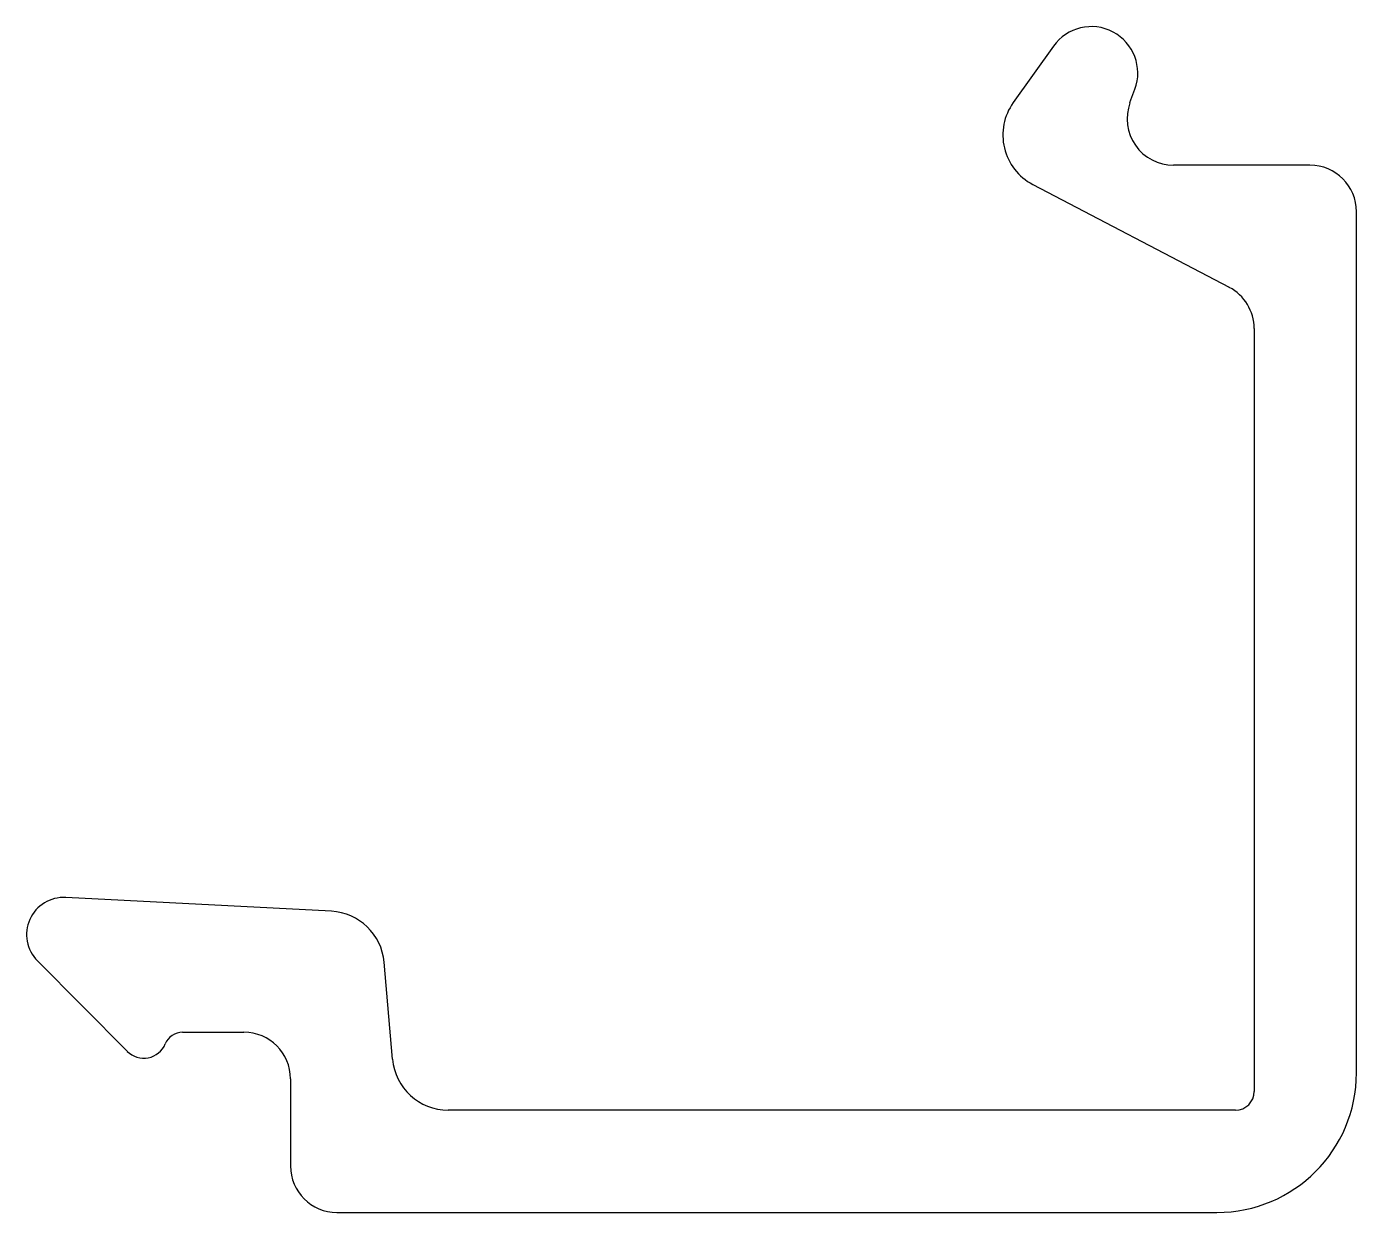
# Model space of a CAD drawing. Extents: x 739.9 to 754.2, y 689.8 to 702.6.
import ezdxf

# ---------------------------------------------------------------- set-up
doc = ezdxf.new("R2010")
doc.units = 0
doc.layers.get('0').update_dxf_attribs({"linetype": 'CONTINUOUS'})

msp = doc.modelspace()

# ---------------------------------------------------------------- linework, layer by layer
for p, q in [((750.901, 702.357), (750.469, 701.75)), ((751.724, 701.749), (751.777, 701.894)), ((753.659, 701.076), (752.193, 701.076)), ((750.679, 700.87), (752.791, 699.763)), ((754.159, 691.316), (754.159, 700.576)), ((753.059, 699.32), (753.059, 691.116)), ((743.137, 693.054), (740.28, 693.203)), ((739.975, 692.522), (740.942, 691.548)), ((743.794, 691.464), (743.703, 692.507)), ((741.535, 691.753), (742.196, 691.753)), ((742.696, 691.253), (742.696, 690.316)), ((752.859, 690.916), (744.392, 690.916)), ((743.196, 689.816), (752.659, 689.816))]:
    msp.add_line(p, q)
for centre, radius, start, end in [((751.308, 702.066), 0.5, 339.8163, 144.531), ((750.957, 701.401), 0.6, 144.531, 242.3317), ((752.193, 701.576), 0.5, 159.8163, 270), ((753.659, 700.576), 0.5, 0, 90), ((752.559, 699.32), 0.5, 0, 62.3317), ((740.259, 692.803), 0.4, 87.0157, 224.788), ((743.105, 692.455), 0.6, 5.0038, 87.0157), ((741.535, 691.553), 0.2, 90.0263, 157.6536), ((742.196, 691.253), 0.5, 0, 90), ((741.119, 691.724), 0.25, 224.788, 337.6536), ((744.392, 691.516), 0.6, 185.0038, 270), ((752.659, 691.316), 1.5, 270, 360), ((752.859, 691.116), 0.2, 270, 0), ((743.196, 690.316), 0.5, 180, 270)]:
    msp.add_arc(centre, radius, start, end)

doc.saveas('drawing.dxf')
